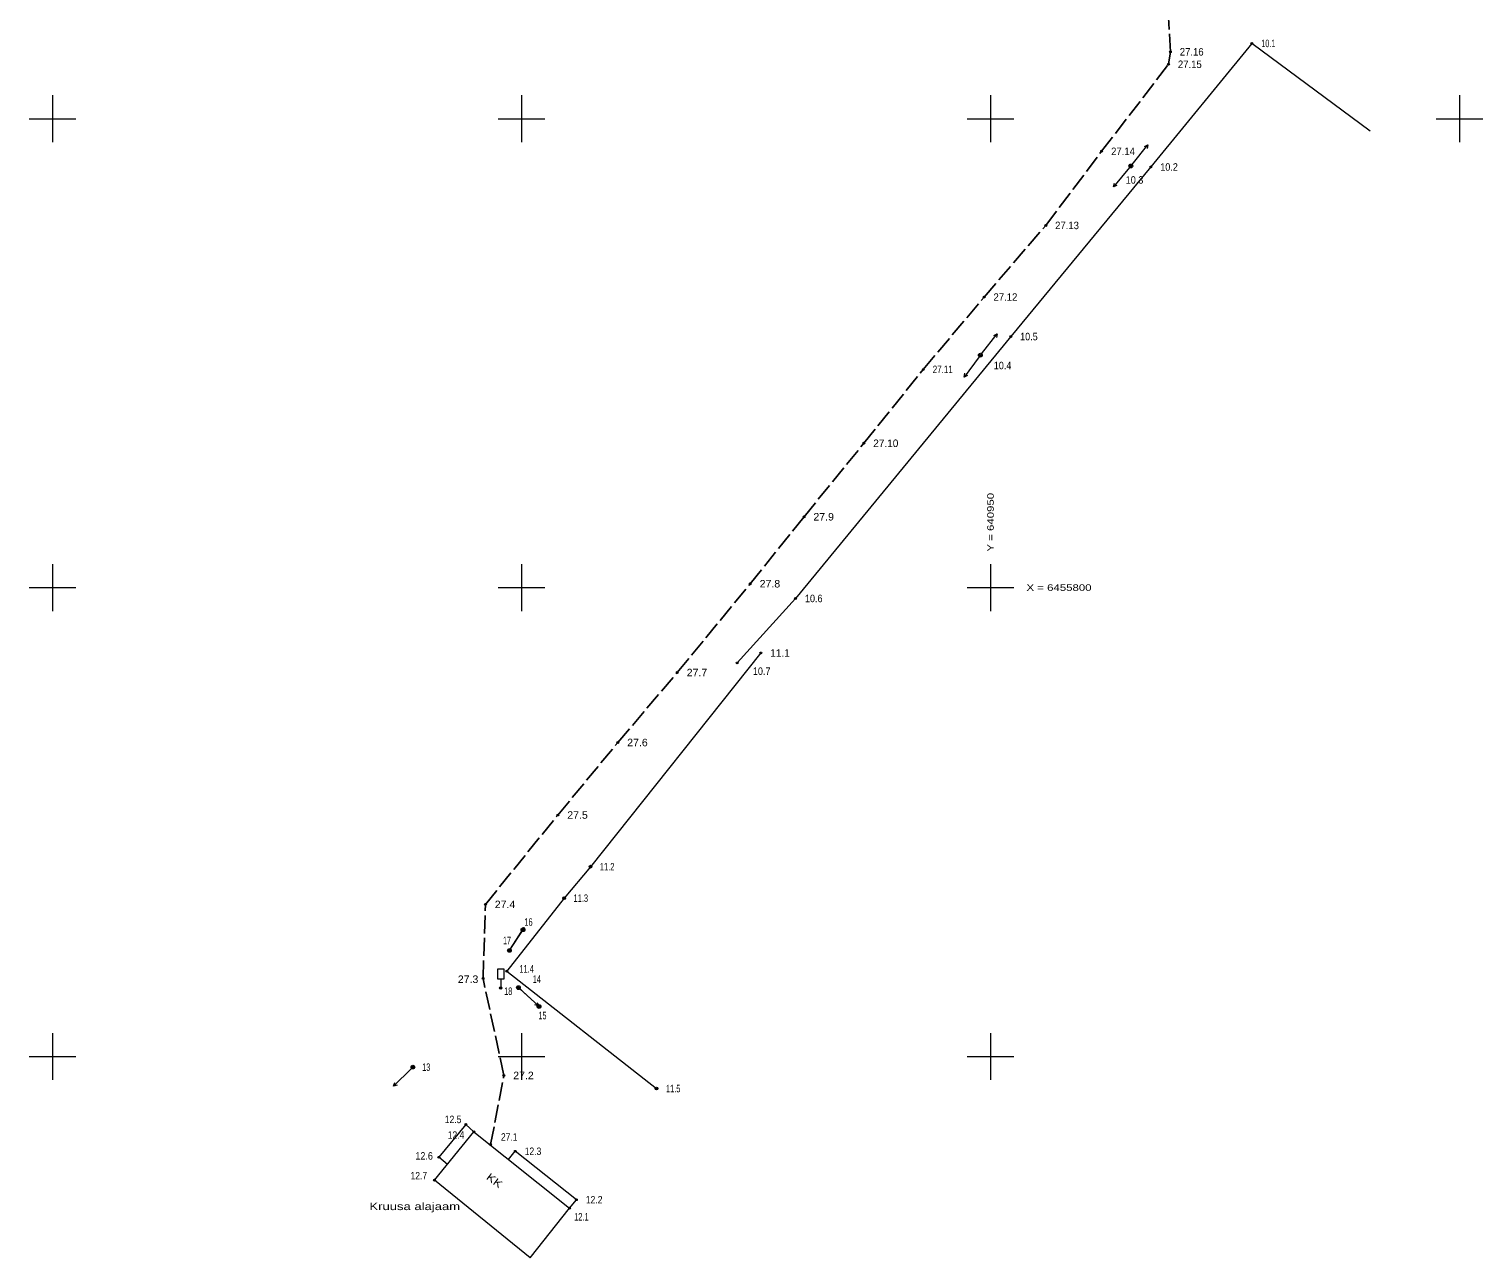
# Model space of a CAD drawing. Extents: x 640800 to 641016, y 6455729 to 6456002.
# Drawn here: x 640847.5 to 641002.5, y 6455728.5 to 6455859.6 of the extents above; entities that cross this region are included whole.
import ezdxf
from ezdxf.enums import TextEntityAlignment as Align

# ---------------------------------------------------------------- set-up
doc = ezdxf.new("R2010")
doc.units = 0
doc.header["$LTSCALE"] = 0.32
doc.header["$PDMODE"] = 32
doc.header["$PDSIZE"] = 0.16
doc.linetypes.add('LONG_DASHED', pattern=[7.5, 6, -1.5])
for name, color, linetype, lineweight in [('1', 7, 'Continuous', 13), ('10', 7, 'Continuous', 13), ('12', 7, 'Continuous', 13), ('20', 7, 'LONG_DASHED', 25), ('28', 7, 'Continuous', 13), ('46', 7, 'Continuous', 13), ('54', 7, 'Continuous', 13), ('61', 7, 'Continuous', 13)]:
    doc.layers.add(name, color=color, linetype=linetype, lineweight=lineweight)
for name, color, linetype in [('49', 7, 'Continuous'), ('57', 7, 'Continuous'), ('62', 7, 'Continuous')]:
    doc.layers.add(name, color=color, linetype=linetype)

msp = doc.modelspace()

# ---------------------------------------------------------------- hatches: boundary and pattern name
at = {"layer": '28'}
for points in [[(640907.51, 6455770.24, 1), (640907.21, 6455770.24, 1)], [(640904.7, 6455766.88, 1), (640904.4, 6455766.88, 1)], [(640914.55, 6455746.58, 1), (640914.25, 6455746.58, 1)]]:
    msp.add_hatch(color=256, dxfattribs=at).paths.add_polyline_path(points)
at = {"layer": '54'}
for points in [[(640969.28, 6455857.13, 1), (640969.08, 6455857.13, 1)], [(640977.97, 6455858.03, 1), (640977.77, 6455858.03, 1)], [(640969.08, 6455855.8, 1), (640968.88, 6455855.8, 1)], [(640961.95, 6455846.52, 1), (640961.75, 6455846.52, 1)], [(640965.06, 6455844.96, 1), (640964.86, 6455844.96, 1)], [(640967.2, 6455844.85, 1), (640967, 6455844.85, 1)], [(640955.99, 6455838.62, 1), (640955.79, 6455838.62, 1)], [(640949.42, 6455830.98, 1), (640949.22, 6455830.98, 1)], [(640952.26, 6455826.77, 1), (640952.06, 6455826.77, 1)], [(640949.02, 6455824.78, 1), (640948.82, 6455824.78, 1)], [(640942.94, 6455823.27, 1), (640942.74, 6455823.27, 1)], [(640936.6, 6455815.39, 1), (640936.4, 6455815.39, 1)], [(640930.22, 6455807.55, 1), (640930.02, 6455807.55, 1)], [(640924.49, 6455800.41, 1), (640924.29, 6455800.41, 1)], [(640929.32, 6455798.84, 1), (640929.12, 6455798.84, 1)], [(640923.1, 6455791.96, 1), (640922.9, 6455791.96, 1)], [(640925.61, 6455793.03, 1), (640925.41, 6455793.03, 1)], [(640916.71, 6455790.94, 1), (640916.51, 6455790.94, 1)], [(640910.37, 6455783.48, 1), (640910.17, 6455783.48, 1)], [(640903.98, 6455775.75, 1), (640903.78, 6455775.75, 1)], [(640907.46, 6455770.24, 1), (640907.26, 6455770.24, 1)], [(640896.25, 6455766.22, 1), (640896.05, 6455766.22, 1)], [(640904.65, 6455766.88, 1), (640904.45, 6455766.88, 1)], [(640900.26, 6455763.52, 1), (640900.06, 6455763.52, 1)], [(640898.81, 6455761.31, 1), (640898.61, 6455761.31, 1)], [(640896, 6455758.33, 1), (640895.8, 6455758.33, 1)], [(640898.53, 6455759.1, 1), (640898.33, 6455759.1, 1)], [(640897.88, 6455757.3, 1), (640897.68, 6455757.3, 1)], [(640899.77, 6455757.34, 1), (640899.57, 6455757.34, 1)], [(640901.97, 6455755.33, 1), (640901.77, 6455755.33, 1)], [(640888.52, 6455748.87, 1), (640888.32, 6455748.87, 1)], [(640898.22, 6455747.98, 1), (640898.02, 6455747.98, 1)], [(640914.5, 6455746.58, 1), (640914.3, 6455746.58, 1)], [(640894.18, 6455742.76, 1), (640893.98, 6455742.76, 1)], [(640895.02, 6455741.96, 1), (640894.82, 6455741.96, 1)], [(640896.81, 6455740.61, 1), (640896.61, 6455740.61, 1)], [(640891.29, 6455739.25, 1), (640891.09, 6455739.25, 1)], [(640899.44, 6455739.89, 1), (640899.24, 6455739.89, 1)], [(640890.83, 6455736.81, 1), (640890.63, 6455736.81, 1)], [(640905.95, 6455734.73, 1), (640905.75, 6455734.73, 1)], [(640905.23, 6455733.82, 1), (640905.03, 6455733.82, 1)]]:
    msp.add_hatch(color=256, dxfattribs=at).paths.add_polyline_path(points)

# ---------------------------------------------------------------- linework, layer by layer
at = {"layer": '1'}
for p, q in [((640892.1, 6455738.49), (640891.19, 6455739.25)), ((640898.63, 6455739), (640899.34, 6455739.89)), ((640900.91, 6455728.52), (640890.73, 6455736.81)), ((640900.91, 6455728.52), (640905.13, 6455733.82))]:
    msp.add_line(p, q, dxfattribs=at)
for points in [[(640894.92, 6455741.96), (640894.08, 6455742.76), (640891.19, 6455739.25)], [(640890.73, 6455736.81), (640894.92, 6455741.96), (640905.13, 6455733.82)], [(640905.13, 6455733.82), (640905.85, 6455734.73), (640899.34, 6455739.89)]]:
    msp.add_lwpolyline(points, dxfattribs=at)
at = {"layer": '10'}
msp.add_lwpolyline([(640925.51, 6455793.03), (640907.36, 6455770.24), (640904.55, 6455766.88), (640898.43, 6455759.1), (640914.4, 6455746.58)], dxfattribs=at)
at = {"layer": '12'}
for p, q in [((640965.09, 6455845.12), (640966.79, 6455847.21)), ((640964.83, 6455844.8), (640963.11, 6455842.73)), ((640949.04, 6455824.94), (640950.72, 6455827.05)), ((640948.81, 6455824.62), (640947.2, 6455822.45)), ((640898.71, 6455761.31), (640900.16, 6455763.52)), ((640898.82, 6455761.48), (640900.3, 6455763.74)), ((640899.67, 6455757.34), (640901.87, 6455755.33)), ((640899.82, 6455757.21), (640901.82, 6455755.39)), ((640888.28, 6455748.73), (640886.36, 6455746.82))]:
    msp.add_line(p, q, dxfattribs=at)
for points in [[(640966.42, 6455847.05), (640966.79, 6455847.21), (640966.69, 6455846.81)], [(640963.48, 6455842.88), (640963.11, 6455842.73), (640963.21, 6455843.12)], [(640950.36, 6455826.88), (640950.72, 6455827.05), (640950.63, 6455826.65)], [(640947.56, 6455822.63), (640947.2, 6455822.45), (640947.28, 6455822.85)], [(640899.95, 6455763.53), (640900.3, 6455763.74), (640900.25, 6455763.33)], [(640901.67, 6455755.76), (640901.82, 6455755.39), (640901.42, 6455755.5)], [(640886.75, 6455746.95), (640886.36, 6455746.82), (640886.5, 6455747.21)]]:
    msp.add_lwpolyline(points, dxfattribs=at)
for centre in [(640964.96, 6455844.96), (640964.96, 6455844.96), (640948.92, 6455824.78), (640948.92, 6455824.78), (640900.16, 6455763.52), (640898.71, 6455761.31), (640899.67, 6455757.34), (640901.87, 6455755.33), (640888.42, 6455748.87)]:
    msp.add_circle(centre, 0.2, dxfattribs=at)
at = {"layer": '20'}
msp.add_lwpolyline([(640896.71, 6455740.61), (640898.12, 6455747.98), (640895.9, 6455758.33), (640896.15, 6455766.22), (640903.88, 6455775.75), (640910.27, 6455783.48), (640916.61, 6455790.94), (640924.39, 6455800.41), (640930.12, 6455807.55), (640936.5, 6455815.39), (640942.84, 6455823.27), (640949.32, 6455830.98), (640955.89, 6455838.62), (640961.85, 6455846.52), (640968.98, 6455855.8), (640969.18, 6455857.13), (640968.59, 6455867.3)], dxfattribs=at)
at = {"layer": '28'}
msp.add_lwpolyline([(640990.48, 6455848.66), (640977.87, 6455858.03), (640967.1, 6455844.85), (640952.16, 6455826.77), (640929.22, 6455798.84), (640923, 6455791.96)], dxfattribs=at)
for centre in [(640907.36, 6455770.24), (640904.55, 6455766.88), (640914.4, 6455746.58)]:
    msp.add_circle(centre, 0.148, dxfattribs=at)
at = {"layer": '46'}
msp.add_line((640897.78, 6455758.25), (640897.78, 6455757.43), dxfattribs=at)
msp.add_lwpolyline([(640897.46, 6455759.33), (640898.1, 6455759.33), (640898.1, 6455758.25), (640897.46, 6455758.25)], close=True, dxfattribs=at)
msp.add_circle((640897.78, 6455757.3), 0.126, dxfattribs=at)
at = {"layer": '54'}
for centre in [(640969.18, 6455857.13), (640977.87, 6455858.03), (640968.98, 6455855.8), (640961.85, 6455846.52), (640964.96, 6455844.96), (640967.1, 6455844.85), (640955.89, 6455838.62), (640949.32, 6455830.98), (640952.16, 6455826.77), (640948.92, 6455824.78), (640942.84, 6455823.27), (640936.5, 6455815.39), (640930.12, 6455807.55), (640924.39, 6455800.41), (640929.22, 6455798.84), (640923, 6455791.96), (640925.51, 6455793.03), (640916.61, 6455790.94), (640910.27, 6455783.48), (640903.88, 6455775.75), (640907.36, 6455770.24), (640896.15, 6455766.22), (640904.55, 6455766.88), (640900.16, 6455763.52), (640898.71, 6455761.31), (640895.9, 6455758.33), (640898.43, 6455759.1), (640897.78, 6455757.3), (640899.67, 6455757.34), (640901.87, 6455755.33), (640888.42, 6455748.87), (640898.12, 6455747.98), (640914.4, 6455746.58), (640894.08, 6455742.76), (640894.92, 6455741.96), (640896.71, 6455740.61), (640891.19, 6455739.25), (640899.34, 6455739.89), (640890.73, 6455736.81), (640905.85, 6455734.73), (640905.13, 6455733.82)]:
    msp.add_circle(centre, 0.1, dxfattribs=at)
for p in [(640969.18, 6455857.13), (640977.87, 6455858.03), (640968.98, 6455855.8), (640961.85, 6455846.52), (640964.96, 6455844.96), (640967.1, 6455844.85), (640955.89, 6455838.62), (640949.32, 6455830.98), (640952.16, 6455826.77), (640948.92, 6455824.78), (640942.84, 6455823.27), (640936.5, 6455815.39), (640930.12, 6455807.55), (640924.39, 6455800.41), (640929.22, 6455798.84), (640923, 6455791.96), (640925.51, 6455793.03), (640916.61, 6455790.94), (640910.27, 6455783.48), (640903.88, 6455775.75), (640907.36, 6455770.24), (640896.15, 6455766.22), (640904.55, 6455766.88), (640900.16, 6455763.52), (640898.71, 6455761.31), (640895.9, 6455758.33), (640898.43, 6455759.1), (640897.78, 6455757.3), (640899.67, 6455757.34), (640901.87, 6455755.33), (640888.42, 6455748.87), (640898.12, 6455747.98), (640914.4, 6455746.58), (640894.08, 6455742.76), (640894.92, 6455741.96), (640891.19, 6455739.25), (640896.71, 6455740.61), (640899.34, 6455739.89), (640890.73, 6455736.81), (640905.85, 6455734.73), (640905.13, 6455733.82)]:
    msp.add_point(p, dxfattribs=at)
at = {"layer": '61'}
for p, q in [((640850, 6455852.5), (640850, 6455847.5)), ((640900, 6455852.5), (640900, 6455847.5)), ((640950, 6455852.5), (640950, 6455847.5)), ((641000, 6455852.5), (641000, 6455847.5)), ((640847.5, 6455850), (640852.5, 6455850)), ((640897.5, 6455850), (640902.5, 6455850)), ((640947.5, 6455850), (640952.5, 6455850)), ((640997.5, 6455850), (641002.5, 6455850)), ((640850, 6455802.5), (640850, 6455797.5)), ((640900, 6455802.5), (640900, 6455797.5)), ((640950, 6455802.5), (640950, 6455797.5)), ((640847.5, 6455800), (640852.5, 6455800)), ((640897.5, 6455800), (640902.5, 6455800)), ((640947.5, 6455800), (640952.5, 6455800)), ((640850, 6455752.5), (640850, 6455747.5)), ((640900, 6455752.5), (640900, 6455747.5)), ((640950, 6455752.5), (640950, 6455747.5)), ((640847.5, 6455750), (640852.5, 6455750)), ((640897.5, 6455750), (640902.5, 6455750)), ((640947.5, 6455750), (640952.5, 6455750))]:
    msp.add_line(p, q, dxfattribs=at)

# ---------------------------------------------------------------- texts
at = {"layer": '49'}
for s, width, p in [('27.16', 0.95, (640970.18, 6455856.73)), ('27.15', 0.95, (640969.98, 6455855.4)), ('27.14', 0.95, (640962.86, 6455846.12)), ('27.13', 0.95, (640956.89, 6455838.22)), ('27.12', 0.95, (640950.32, 6455830.58)), ('27.11', 0.8, (640943.84, 6455822.87)), ('27.9', 1.05, (640931.12, 6455807.15)), ('27.8', 1.05, (640925.39, 6455800.01)), ('27.7', 1.05, (640917.61, 6455790.54)), ('27.6', 1.05, (640911.27, 6455783.08)), ('27.5', 1.05, (640904.88, 6455775.35)), ('27.4', 1.05, (640897.15, 6455765.82)), ('27.3', 1.05, (640893.21, 6455757.84)), ('27.2', 1.05, (640899.12, 6455747.58)), ('27.1', 0.85, (640897.81, 6455741.02))]:
    msp.add_text(s, height=0.8, dxfattribs=dict(at, width=width)).set_placement(p)
msp.add_text('27.10', height=0.8, dxfattribs=at).set_placement((640937.5, 6455814.99))
at = {"layer": '57', "width": 1.3}
msp.add_text(' Y = 640950', height=0.7, rotation=90, dxfattribs=at).set_placement((640950.35, 6455803.5))
msp.add_text(' X = 6455800', height=0.7, dxfattribs=at).set_placement((640953.5, 6455799.65))
at = {"layer": '57', "width": 1.25}
msp.add_text('KK', height=0.8, rotation=322.62, dxfattribs=at).set_placement((640896.88, 6455736.45), align=Align.CENTER)
at = {"layer": '57', "width": 1.3}
msp.add_text('Kruusa alajaam', height=0.8, dxfattribs=at).set_placement((640888.62, 6455733.62), align=Align.CENTER)
at = {"layer": '62'}
for s, width, p in [('10.1', 0.7, (640978.87, 6455857.63)), ('10.2', 0.9, (640968.1, 6455844.45)), ('10.3', 0.9, (640964.42, 6455843.07)), ('10.5', 0.9, (640953.16, 6455826.37)), ('10.4', 0.9, (640950.35, 6455823.28)), ('10.6', 0.9, (640930.22, 6455798.44)), ('10.7', 0.9, (640924.67, 6455790.69)), ('11.2', 0.65, (640908.36, 6455769.84)), ('11.3', 0.65, (640905.55, 6455766.48)), ('16', 0.65, (640900.3, 6455763.94)), ('17', 0.6, (640898.03, 6455761.97)), ('11.4', 0.65, (640899.77, 6455758.94)), ('14', 0.6, (640901.2, 6455757.85)), ('18', 0.6, (640898.16, 6455756.56)), ('15', 0.6, (640901.81, 6455753.97)), ('13', 0.6, (640889.42, 6455748.46)), ('11.5', 0.65, (640915.4, 6455746.18)), ('12.5', 0.85, (640891.82, 6455742.89)), ('12.4', 0.85, (640892.13, 6455741.22)), ('12.6', 0.9, (640888.68, 6455739)), ('12.3', 0.85, (640900.34, 6455739.49)), ('12.7', 0.85, (640888.17, 6455736.89)), ('12.2', 0.85, (640906.86, 6455734.33)), ('12.1', 0.65, (640905.61, 6455732.51))]:
    msp.add_text(s, height=0.8, dxfattribs=dict(at, width=width)).set_placement(p)
msp.add_text('11.1', height=0.8, dxfattribs=at).set_placement((640926.52, 6455792.63))

doc.saveas('drawing.dxf')
